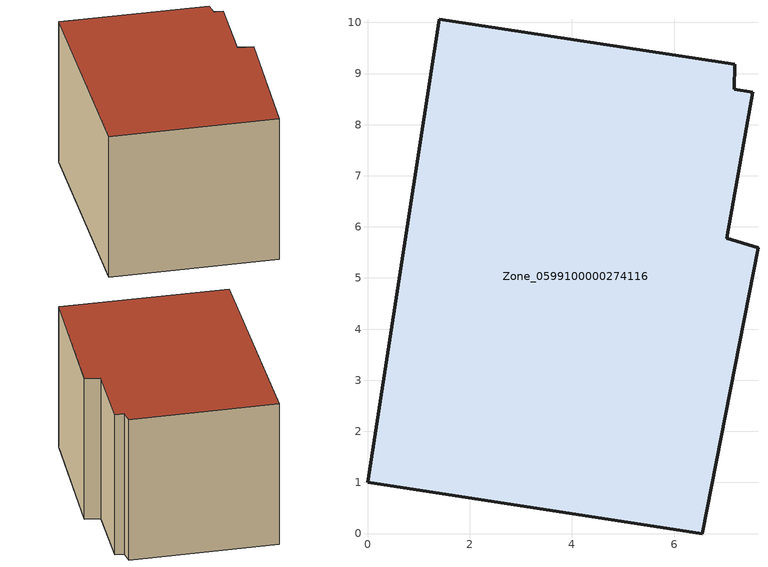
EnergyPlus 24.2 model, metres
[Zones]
Zone_0599100000274116
 floor ground (C_G): 6.55,0 0,1 1.4,10.06 7.19,9.18 7.17,8.69 7.54,8.63 7.03,5.78 7.64,5.59 z2.41
 wall outside (C_F): 7.03,5.78 7.54,8.63 7.17,8.69 7.19,9.18 1.4,10.06 0,1 6.55,0 7.64,5.59 7.03,5.78 z2.41:8.53
 roof outside (C_R): 6.55,0 7.64,5.59 7.03,5.78 7.54,8.63 7.17,8.69 7.19,9.18 1.4,10.06 0,1 z8.53
[BUILDING]
Pand.0599100000274116: North Axis=0; Terrain=City; Loads Convergence Tolerance Value=0.04; Temperature Convergence Tolerance Value=0.4; Solar Distribution=FullExterior; Maximum Number of Warmup Days=25; Minimum Number of Warmup Days=1
[Site:Location]
Rotterdam.The.Hague.AP_ZH_NLD Design_Conditions: Latitude=51.96; Longitude=4.45; Time Zone=1; Elevation=-4.5
[SITE:GROUNDTEMPERATURE:BUILDINGSURFACE]
18, 18, 18, 18, 18, 18, 18, 18, 18, 18, 18, 18
[MATERIAL] Thermal Absorptance=0.9; Solar Absorptance=0.7; Visible Absorptance=0.7
Name | Roughness | Thickness | Conductivity | Density | Specific Heat
G.TI.1946 | MediumSmooth | 0.15 | 1 | 540 | 1210
F.TI.1946 | Rough | 0.3 | 0.857143 | 1920 | 840
R.TI.1946 | MediumRough | 0.2 | 0.1 | 1500 | 1000
[CONSTRUCTION]
C_G: G.TI.1946
C_F: F.TI.1946
C_R: R.TI.1946
[ZONE]
Zone_0599100000274116: Type=1; Multiplier=1; Ceiling Height=Autocalculate; Volume=Autocalculate; Floor Area=autocalculate; Part of Total Floor Area=Yes
[ZONEINFILTRATION:DESIGNFLOWRATE]
Infil_Zone_0599100000274116: Zone or ZoneList or Space or SpaceList=Zone_0599100000274116; Schedule=AlwaysOn; Design Flow Rate Calculation Method=Flow/Area; Flow Rate per Floor Area=0.003; Constant Term Coefficient=1; Temperature Term Coefficient=0; Velocity Term Coefficient=0; Velocity Squared Term Coefficient=0
[HVACTEMPLATE:ZONE:IDEALLOADSAIRSYSTEM]
Zone_0599100000274116: Maximum Heating Supply Air Temperature=50; Minimum Cooling Supply Air Temperature=13; Maximum Heating Supply Air Humidity Ratio=0.0156; Minimum Cooling Supply Air Humidity Ratio=0.0077; Heating Limit=NoLimit; Cooling Limit=NoLimit; Dehumidification Control Type=ConstantSensibleHeatRatio; Cooling Sensible Heat Ratio=0.7; Dehumidification Setpoint=60; Humidification Control Type=None; Humidification Setpoint=30; Outdoor Air Method=None; Outdoor Air Flow Rate per Person=0.00944; Outdoor Air Flow Rate per Zone Floor Area=0; Outdoor Air Flow Rate per Zone=0; Demand Controlled Ventilation Type=None; Outdoor Air Economizer Type=NoEconomizer; Heat Recovery Type=None; Sensible Heat Recovery Effectiveness=0.7; Latent Heat Recovery Effectiveness=0.65
[ZONECONTROL:THERMOSTAT]
ThermostatControl_Zone_0599100000274116: Zone or ZoneList=Zone_0599100000274116; Control Type Schedule=DualSetpointControlType; Control 1=Thermostat_Zone_0599100000274116; Temperature Difference Between Cutout And Setpoint=0
[THERMOSTATSETPOINT:DUALSETPOINT]
Thermostat_Zone_0599100000274116: Heating Setpoint Temperature Schedule=HeatingSetpoint_Zone_0599100000274116; Cooling Setpoint Temperature Schedule=CoolingSetpoint_Zone_0599100000274116
[SCHEDULE:COMPACT]
HeatingSetpoint_Zone_0599100000274116: Through: 12/31, For: AllDays, Until: 24:00, 21
CoolingSetpoint_Zone_0599100000274116: Through: 12/31, For: AllDays, Until: 24:00, 24
DualSetpointControlType: Through: 12/31, For: AllDays, Until: 24:00, 4
AlwaysOn: Through: 12/31, For: AllDays, Until: 24:00, 1
